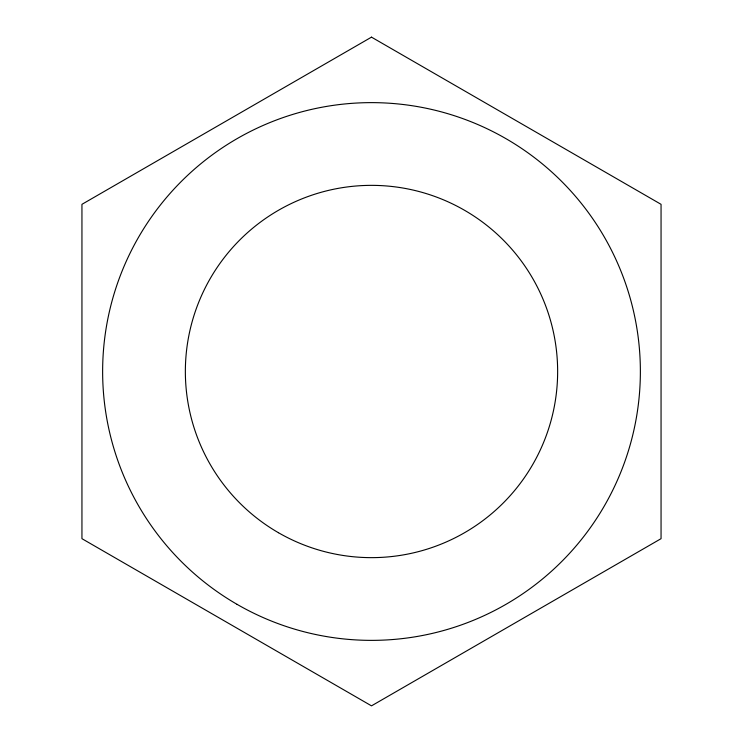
<?xml version="1.0" encoding="UTF-8"?>
<svg xmlns="http://www.w3.org/2000/svg" width="743" height="743" viewBox="0 0 743 743"><rect width="100%" height="100%" fill="white"/><g stroke="black" fill="none" stroke-linecap="round" stroke-linejoin="round"><path stroke-width="1.11" d="M371.5 37.15L81.944 204.325L81.944 538.675L371.5 705.85L661.056 538.675L661.056 204.325L371.5 37.15M278.43 532.703A186.14 186.14 0 0 0 557.64 371.5A186.14 186.14 0 0 0 278.43 210.297A186.14 186.14 0 0 0 278.43 532.703M237.063 604.347A268.873 268.873 0 0 0 640.373 371.5A268.873 268.873 0 0 0 237.063 138.653A268.873 268.873 0 0 0 237.063 604.347"/></g></svg>
